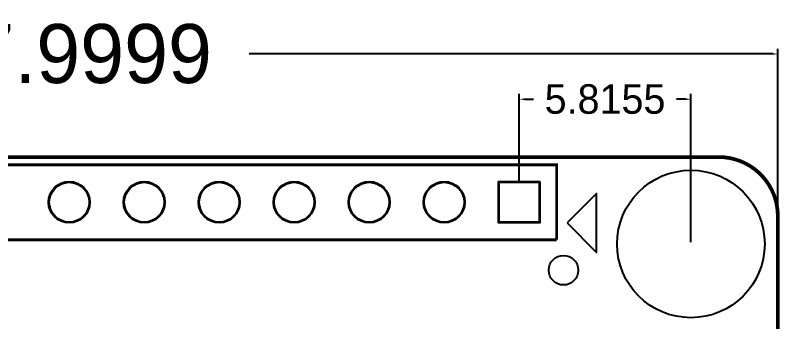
# Model space of a CAD drawing. Extents: x 16 to 143, y 14 to 67.
# Drawn here: x 52.37 to 78.26, y 57.11 to 67.49 of the extents above; entities that cross this region are included whole.
import ezdxf

# ---------------------------------------------------------------- set-up
doc = ezdxf.new("R2010")
doc.units = 0
doc.header["$MEASUREMENT"] = 0
doc.layers.get('0').update_dxf_attribs({"linetype": 'CONTINUOUS'})
doc.layers.get('Defpoints').update_dxf_attribs({"linetype": 'CONTINUOUS'})
for name, color, linetype in [('BG_OUTLINE', 254, 'CONTINUOUS'), ('PG_SILKSCREEN_TOP', 30, 'CONTINUOUS'), ('PIN_PASTEMASK_TOP', 85, 'CONTINUOUS'), ('PIN_TOP', 1, 'CONTINUOUS')]:
    doc.layers.add(name, color=color, linetype=linetype)
doc.dimstyles.get("Standard").update_dxf_attribs({"dimtxt": 0.18, "dimasz": 0.18, "dimexe": 0.18, "dimexo": 0.0625, "dimgap": 0.09, "dimtad": 0, "dimtih": 1, "dimtoh": 1, "dimdec": 4, "dimzin": 0, "dimdsep": 46, "dimtxsty": 'STANDARD', "dimcen": 0.09, "dimadec": 0, "dimazin": 0, "dimtfac": 1, "dimtdec": 4, "dimtofl": 0, "dimtmove": 0, "dimatfit": 3, "dimfxl": 1, "dimtolj": 1, "dimtzin": 0, "dimarcsym": 0})

# ---------------------------------------------------------------- blocks, each defined once
blk = doc.blocks.new('*D8')
at = {"color": 0, "linetype": 'Continuous', "lineweight": -2}
for p, q in [((30.201, 60.75), (30.201, 66.36)), ((78.201, 60.75), (78.201, 66.36)), ((30.381, 66.18), (48.111, 66.18)), ((78.021, 66.18), (60.291, 66.18))]:
    blk.add_line(p, q, dxfattribs=at)
at = {"color": 0, "linetype": 'Continuous'}
for points in [[(30.381, 66.21), (30.381, 66.15), (30.201, 66.18)], [(78.021, 66.21), (78.021, 66.15), (78.201, 66.18)]]:
    blk.add_solid(points, dxfattribs=at)
at = {"layer": 'Defpoints', "color": 0, "linetype": 'Continuous'}
for p in [(78.201, 66.18), (30.201, 60.687), (78.201, 60.687)]:
    blk.add_point(p, dxfattribs=at)
at = {"color": 0, "linetype": 'Continuous', "insert": (54.201, 66.18), "char_height": 2, "attachment_point": 5}
blk.add_mtext('\\A1;47.9999', dxfattribs=at)
blk = doc.blocks.new('*D13')
at = {"color": 0, "linetype": 'Continuous', "lineweight": -2}
for p, q in [((69.441, 61.894), (69.441, 64.827)), ((75.256, 59.805), (75.256, 64.827)), ((69.621, 64.647), (69.925, 64.647)), ((75.076, 64.647), (74.772, 64.647))]:
    blk.add_line(p, q, dxfattribs=at)
at = {"color": 0, "linetype": 'Continuous'}
for points in [[(69.621, 64.677), (69.621, 64.617), (69.441, 64.647)], [(75.076, 64.677), (75.076, 64.617), (75.256, 64.647)]]:
    blk.add_solid(points, dxfattribs=at)
at = {"layer": 'Defpoints', "color": 0, "linetype": 'Continuous'}
for p in [(69.441, 64.647), (69.441, 61.831), (75.256, 59.743)]:
    blk.add_point(p, dxfattribs=at)
at = {"color": 0, "linetype": 'Continuous', "insert": (72.348, 64.647), "char_height": 1, "attachment_point": 5}
blk.add_mtext('\\A1;5.8155', dxfattribs=at)

msp = doc.modelspace()

# ---------------------------------------------------------------- linework, layer by layer
at = {"layer": 'BG_OUTLINE', "const_width": 0.127}
msp.add_lwpolyline([(32.2006, 62.6872), (76.20051, 62.6872, -0.414214), (78.2005, 60.6872), (78.2005, 18.68729, -0.414214), (76.20051, 16.68729), (32.2006, 16.68729, -0.414214), (30.2006, 18.68729), (30.2006, 60.6872, -0.414214), (32.2006, 62.6872)], format="xyb", dxfattribs=at)
msp.add_lwpolyline([(32.2006, 62.6872), (76.20051, 62.6872, -0.414214), (78.2005, 60.6872), (78.2005, 18.68729, -0.414214), (76.20051, 16.68729), (32.2006, 16.68729, -0.414214), (30.2006, 18.68729), (30.2006, 60.6872, -0.414214), (32.2006, 62.6872)], format="xyb", dxfattribs=at)
at = {"layer": 'PG_SILKSCREEN_TOP', "const_width": 0.1}
for points in [[(37.69055, 62.42629), (70.71055, 62.42629), (70.71055, 59.88629)], [(70.71055, 59.88629), (37.69055, 59.88629), (37.69055, 62.42629)]]:
    msp.add_lwpolyline(points, dxfattribs=at)
at = {"layer": 'PG_SILKSCREEN_TOP'}
msp.add_lwpolyline([(71.06369, 60.45505), (72.06369, 59.45505), (72.06369, 61.45505)], close=True, dxfattribs=at)
at = {"layer": 'PIN_PASTEMASK_TOP'}
msp.add_lwpolyline([(70.11556, 61.8313), (70.11556, 60.48129), (68.76555, 60.48129), (68.76555, 61.8313)], close=True, dxfattribs=at)
for centre in [(54.20055, 61.15629), (56.74055, 61.15629), (59.28055, 61.15629), (61.82055, 61.15629), (64.36055, 61.15629), (66.90055, 61.15629)]:
    msp.add_circle(centre, 0.675, dxfattribs=at)
at = {"layer": 'PIN_TOP'}
msp.add_lwpolyline([(70.14055, 61.85629), (70.14055, 60.45629), (68.74055, 60.45629), (68.74055, 61.85629)], close=True, dxfattribs=at)
for centre, radius in [((75.25601, 59.74271), 2.5), ((54.20055, 61.15629), 0.7), ((56.74055, 61.15629), 0.7), ((59.28055, 61.15629), 0.7), ((61.82055, 61.15629), 0.7), ((64.36055, 61.15629), 0.7), ((66.90055, 61.15629), 0.7), ((70.9422, 58.8518), 0.5)]:
    msp.add_circle(centre, radius, dxfattribs=at)

# ---------------------------------------------------------------- dimensions: what is measured, and where the dimension line sits
at = {"linetype": 'Continuous'}
for base, p1, p2, override, picture, middle in [((78.2005, 66.17958), (30.2006, 60.68721), (78.2005, 60.68721), {"dimtxt": 2}, '*D8', (54.20055, 66.17958)), ((69.44055, 64.6468), (75.25601, 59.74271), (69.44055, 61.8313), {"dimtxt": 1}, '*D13', (72.34828, 64.6468))]:
    dim = msp.add_linear_dim(base=base, p1=p1, p2=p2, dimstyle='Standard', override=override, dxfattribs=at)
    dim.commit()
    dim.dimension.update_dxf_attribs({"geometry": picture, "text_midpoint": middle})

doc.saveas('drawing.dxf')
